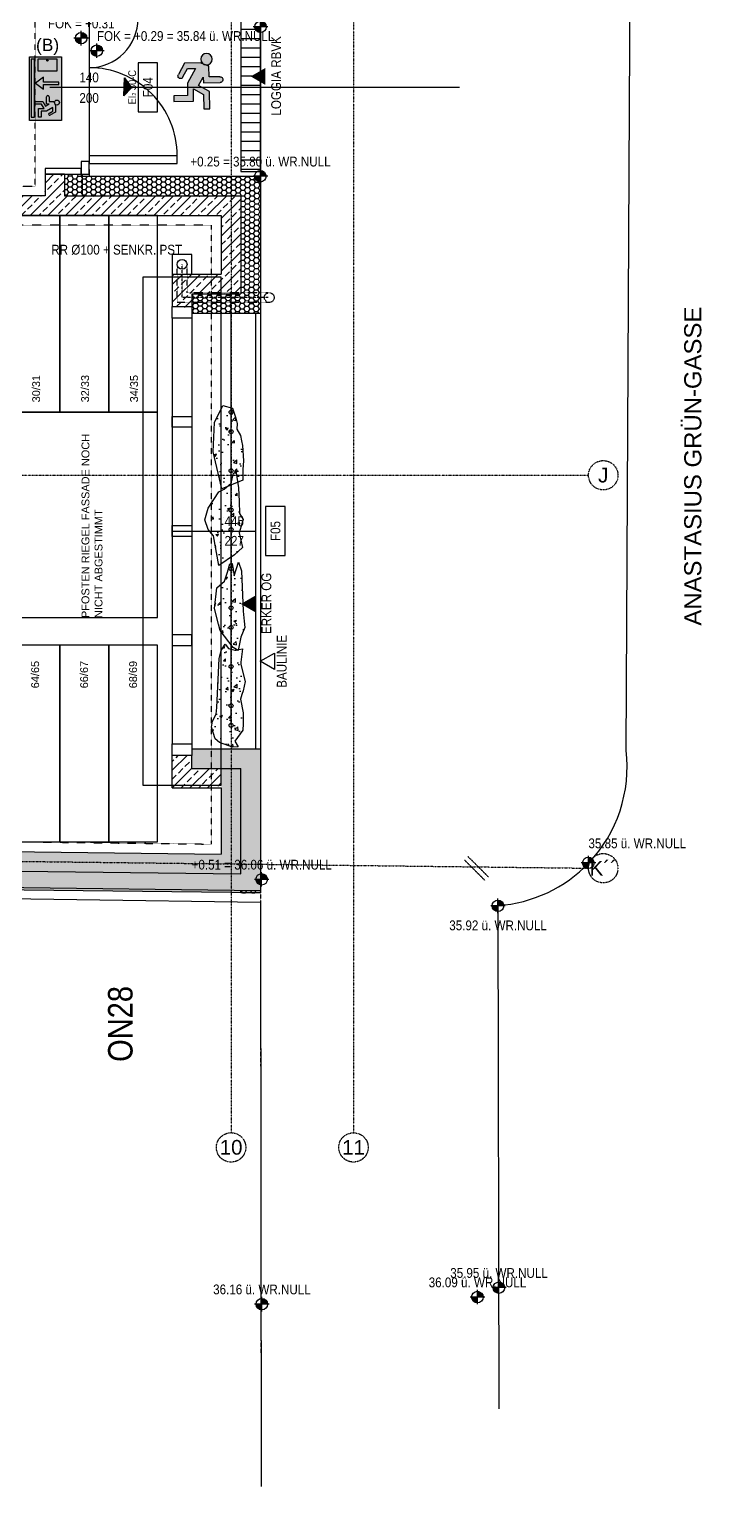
# Model space of a CAD drawing. Header units: millimetres. Extents: x -5498 to 144064, y 340 to 109563.
# Drawn here: x 59558 to 66421, y 20129 to 35161 of the extents above; entities that cross this region are included whole.
import ezdxf
from ezdxf.enums import TextEntityAlignment as Align

# ---------------------------------------------------------------- set-up
doc = ezdxf.new("R2010")
doc.units = ezdxf.units.MM
for name, pattern in [('HIDDEN', [0.375, 0.25, -0.125]), ('HIDDEN2', [0.1875, 0.125, -0.0625]), ('STRICHPUNKT', [1, 0.5, -0.25, 0, -0.25])]:
    doc.linetypes.add(name, pattern=pattern)
for name, color, linetype in [('00-TXT---------M0', 8, 'Continuous'), ('00-WOL-G00-LEG-M0', 22, 'Continuous'), ('00_HLP-G00-LEG-M0', 6, 'Continuous'), ('01-ANS-G00-LEG-M0', 251, 'Continuous'), ('01-BFL-G00-LEG-M0', 251, 'Continuous'), ('01-SYM-G00-Leg-M0', 251, 'Continuous'), ('01-TXT---------M0', 251, 'Continuous'), ('01-TXT-G00-LEG-M0', 1, 'Continuous'), ('02-ANS-G00-LEG-M0', 251, 'Continuous'), ('02-AXO-G00-LEG-M0', 251, 'STRICHPUNKT'), ('02-DIM-G00-LEG-BEHÖRDE', 251, 'Continuous'), ('02-FIL-G00-LEG-GRÜN', 251, 'Continuous'), ('02-FIL-G00-LEG-LILA', 251, 'Continuous'), ('02-FIL-G00-Leg-STB', 251, 'Continuous'), ('02-TWA-G00-LEG-M0', 251, 'Continuous'), ('02-TWB-G00-LEG-M0', 251, 'Continuous'), ('02-WDA-G00-LEG-M0', 251, 'Continuous'), ('02-ZWA-G00-LEG-M0', 251, 'Continuous'), ('03-ANS-G00-LEG-M0', 251, 'Continuous'), ('03-SYM-G00-LEG-M0', 251, 'Continuous'), ('04-STO-G00-LEG-M0', 251, 'Continuous'), ('04-SYM-G00-LEG-EP', 251, 'Continuous'), ('04-TXT---------EP', 251, 'Continuous'), ('04-TXT-G00-Leg-M0', 251, 'Continuous'), ('04-TXT-G00-LEG-POS', 8, 'Continuous'), ('05-STO-G00-LEG-M0', 251, 'Continuous'), ('05-SYM---------M0', 251, 'Continuous'), ('05-SYM-G00-LEG-M0', 251, 'Continuous'), ('05-TXT---------PP', 8, 'Continuous'), ('05-TXT--------M0', 251, 'Continuous'), ('05-TXT-G00-LEG-M0', 251, 'Continuous'), ('07-MOB-G00-LEG-FAHRRAD', 251, 'Continuous'), ('07-RWK-G00-LEG-M0', 150, 'HIDDEN'), ('09-SYM-G00-LEG-GEHSTEIG', 8, 'Continuous'), ('09-TXT-G00-LEG-M0', 251, 'Continuous'), ('09-VER-G00-LEG-GRUNDSTÜCKSGRENZE', 251, 'Continuous'), ('09-WEG_G00-LEG-M0', 251, 'Continuous')]:
    doc.layers.add(name, color=color, linetype=linetype)
doc.styles.add('ARIAL', font='arial.ttf', dxfattribs={"width": 0.85})
doc.styles.get("Standard").update_dxf_attribs({"font": 'arial.ttf'})
doc.linetypes.add('ZICKZACK', pattern='A,0.00254,-5.08,[131,ltypeshp.shx,S=5.08,R=0,X=-5.08,Y=0],-10.16,[131,ltypeshp.shx,S=5.08,R=180,X=5.08,Y=0],-5.08', length=20.32254)
pattern_1 = [(359.70755, (-20078.772, 18756.93), (47.764726, 27.252854), [31.75, -63.5]), (119.70755, (-20078.772, 18756.93), (-47.484027, 27.739039), [31.75, -63.5]), (59.70755, (-20078.772, 18756.93), (0.280699, 54.9918935), [-63.5, 31.75])]
pattern_2 = [(44.49827, (29237.95, -18152.33), (269.7258, -49.9991), [28.575, -314.325]), (349.49827, (29237.95, -18152.33), (-25.1442, 290.3332), [22.86, -251.46]), (94.94927, (29260.43, -18156.5), (244.5825, 240.3326), [24.285, -267.135]), (40.6825, (29245.26, -18076.5), (398.6991, -101.7579), [42.8625, -471.4875]), (91.1339, (29278.5, -18084.96), (390.049, 335.2866), [36.4275, -400.7025]), (345.6823, (29245.26, -18076.5), (390.0495, 335.286), [34.29, -377.19]), (15.49827, (29281.36, -18099.1), (211.6675, -174.4959), [28.575, -314.325]), (320.49827, (29281.36, -18099.1), (118.7647, 266.1212), [22.86, -251.46]), (65.94967, (29299, -18113.64), (330.4316, 91.626), [24.285, -267.135]), (31.99827, (29237.95, -18152.33), (16.77173, 125.8041), [0, -248.412, 0, -255.27, 0, -252.4125]), (1.99827, (29237.95, -18152.33), (114.1751, 139.96903), [0, -145.542, 0, -242.697, 0, -96.2025]), (321.99827, (29153.38, -18144.19), (201.62508, -28.05331), [0, -95.25, 0, -297.18, 0, -394.335]), (311.99827, (29115.46, -18140.53), (224.82687, 16.66104), [0, -123.825, 0, -197.358, 0, -280.035])]
pattern_3 = [(45, (-23245.73, -3508.6), (-89.80256, 89.80256), []), (45, (-23155.93, -3508.6), (-89.80256, 89.80256), [63.5, -31.75])]

# ---------------------------------------------------------------- blocks, each defined once
blk = doc.blocks.new('04-TXT')
blk.add_line((0, 0), (0.853, 0))
at = {"layer": '04-TXT---------EP', "color": 8, "style": 'ARIAL', "width": 0.85}
blk.add_attdef('WIDTH', text='', height=0.1, dxfattribs=at).set_placement((0.632, 0.05), align=Align.CENTER)
blk.add_attdef('HEIGHT', text='', height=0.1, dxfattribs=at).set_placement((0.632, -0.05), align=Align.TOP_CENTER)
blk = doc.blocks.new('01-HK1')
for p, q in [((-0.001, -0.074), (-0.001, 0.074)), ((0.074, 0), (-0.075, 0))]:
    blk.add_line(p, q)
blk.add_circle((-0.001, 0), 0.0586)
for points in [[(-0.001, 0.059), (0.041, 0.041), (-0.001, 0)], [(-0.001, 0), (0.058, 0), (0.041, 0.041)], [(-0.059, 0), (-0.042, -0.041), (-0.001, 0)], [(-0.042, -0.041), (-0.001, -0.059), (-0.001, 0)]]:
    blk.add_solid(points)
at = {"layer": '01-TXT---------M0', "color": 8, "style": 'ARIAL', "width": 0.85}
blk.add_attdef('HEIGHT', text='', height=0.1, dxfattribs=at).set_placement((0, 0.2), align=Align.TOP_CENTER)
blk = doc.blocks.new('01-HK3')
blk.add_lwpolyline([(0, 0), (0.0423, 0.0732), (-0.0423, 0.0732)], close=True)
at = {"color": 0, "style": 'ARIAL', "width": 0.85}
blk.add_attdef('HEIGHT', text='', height=0.05, dxfattribs=at).set_placement((0, 0.35), align=Align.TOP_CENTER)
blk = doc.blocks.new('türachse&qualität')
at = {"layer": '05-SYM---------M0'}
blk.add_line((-0.4, 0), (-0.4, 0), dxfattribs=at)
at = {"layer": '05-TXT---------PP'}
blk.add_lwpolyline([(-0.5, -0.25), (-0.5, 0.25), (-0.7, 0.25), (-0.7, -0.25)], close=True, dxfattribs=at)
at = {"layer": '05-TXT---------PP', "color": 8, "style": 'ARIAL', "text_generation_flag": 6, "width": 0.85}
blk.add_attdef('POS.NR.', text='', height=0.1, rotation=270, dxfattribs=at).set_placement((-0.653, -0.011), align=Align.TOP_CENTER)
blk = doc.blocks.new('05-TXT')
at = {"layer": '05-TXT--------M0'}
blk.add_line((-0.4, 0), (0.4, 0), dxfattribs=at)
at = {"layer": '05-TXT--------M0', "color": 8, "style": 'ARIAL', "width": 0.85}
blk.add_attdef('BREITE', text='', height=0.1, dxfattribs=at).set_placement((0, 0.05), align=Align.CENTER)
blk.add_attdef('HÖHE', text='', height=0.1, rotation=360, dxfattribs=at).set_placement((0, -0.06), align=Align.TOP_CENTER)
blk = doc.blocks.new('01-hk4')
blk.add_lwpolyline([(0, 0, 0, 0.270625, 0), (0, 0.234375, 0.270625, 0.270625, 0)], format="xyseb")
at = {"layer": '00-TXT---------M0', "color": 8, "style": 'ARIAL', "width": 0.85}
blk.add_attdef('HEIGHT', text='', height=0.1, dxfattribs=at).set_placement((0, 0.35), align=Align.CENTER)
blk = doc.blocks.new('03-rar')
blk.add_circle((0, 0), 0.05)
at = {"layer": '01-TXT---------M0', "color": 8, "style": 'ARIAL', "width": 0.85}
blk.add_attdef('RR', text='', height=0.1, dxfattribs=at).set_placement((0, 0.1), align=Align.CENTER)
blk = doc.blocks.new('9809550')
at = {"color": 18, "lineweight": 30, "true_color": 0x000000}
for points in [[(423921.7, 99168.8), (423956.8, 99168.8), (423956.8, 99202.9), (423984.5, 99214.5), (424033.7, 99214.5), (424053.8, 99178.3)], [(424040.2, 99170.9), (424025.2, 99196.7), (423999.7, 99196.8), (424026.2, 99150.3), (424026.2, 99110.9), (424070.2, 99110.9), (424070.2, 99092.3), (424007.5, 99092.3), (424007.5, 99131.7), (423975, 99113.1), (423975, 99067), (423956.5, 99067), (423956.5, 99122.4), (423990.5, 99141.9), (423975.1, 99168.8), (423975.1, 99150.2), (423921.7, 99150.3)]]:
    blk.add_lwpolyline(points, dxfattribs=at)
blk.add_circle((423963.6, 99225.9), 18.1, dxfattribs=at)
for centre, radius, start, end in [((423921.7, 99159.5), 9.27, 89.9849, 270.0151), ((424047.8, 99173.1), 7.96, 195.7299, 41.4005)]:
    blk.add_arc(centre, radius, start, end, dxfattribs=at)
blk = doc.blocks.new('RIVO-SIBEL-ARR-down')
h = blk.add_hatch(color=100)
h.paths.add_polyline_path([(3686.69, 1956.46), (3686.69, 1947.63), (3704.36, 1947.63), (3704.36, 1956.46)])
h.paths.add_polyline_path([(3693.72, 1955.75), (3694.43, 1955.76), (3694.43, 1951.52), (3695.72, 1951.52), (3694.04, 1949.27), (3692.34, 1951.53), (3693.72, 1951.53)], flags=16)
h.paths.add_polyline_path([(3690.59, 1955.25), (3690.59, 1949.9), (3687.35, 1949.9), (3687.35, 1955.25)], flags=16)
h.paths.add_polyline_path([(3687.91, 1952.58, -1), (3687.53, 1952.58, -1)], flags=0)
h.paths.add_polyline_path([(3697.79, 1953.06), (3699.13, 1953.06), (3699.13, 1954.36), (3699.65, 1954.59, -0.535619), (3698.7, 1955.23, -1), (3700.07, 1955.23, -0.302406), (3699.65, 1954.59), (3700.18, 1954.8), (3702.06, 1954.8), (3702.82, 1953.42, -1.25347), (3702.3, 1953.14), (3701.73, 1954.12), (3700.76, 1954.12), (3701.77, 1952.35), (3701.77, 1950.85), (3703.45, 1950.85), (3703.45, 1950.14), (3701.06, 1950.14), (3701.06, 1951.64), (3699.82, 1950.93), (3699.82, 1949.18), (3699.12, 1949.18), (3699.12, 1951.29), (3700.41, 1952.03), (3699.82, 1953.05), (3699.82, 1952.35), (3697.79, 1952.35, -1)], flags=16)
h.paths.add_polyline_path([(3703.45, 1948.98), (3703.45, 1948.07), (3687.35, 1948.07), (3687.35, 1948.98)], flags=16)
h = blk.add_hatch(color=7)
h.paths.add_polyline_path([(3690.59, 1955.25), (3687.35, 1955.25), (3687.35, 1949.9), (3690.59, 1949.9)])
h.paths.add_polyline_path([(3687.91, 1952.58, -1), (3687.53, 1952.58, -1)], flags=16)
h.paths.add_polyline_path([(3703.45, 1948.07), (3703.45, 1948.98), (3687.35, 1948.98), (3687.35, 1948.07)])
blk.add_hatch(color=256).paths.add_polyline_path([(3693.72, 1951.53), (3692.34, 1951.53), (3694.04, 1949.27), (3695.72, 1951.52), (3694.43, 1951.52), (3694.43, 1955.76), (3693.72, 1955.75)])
h = blk.add_hatch(color=256)
h.paths.add_polyline_path([(3700.76, 1954.12), (3701.73, 1954.12), (3702.3, 1953.14, 1.25347), (3702.82, 1953.42), (3702.06, 1954.8), (3700.18, 1954.8), (3699.13, 1954.36), (3699.13, 1953.06), (3697.79, 1953.06, 1), (3697.79, 1952.35), (3699.82, 1952.35), (3699.82, 1953.05), (3700.41, 1952.03), (3699.12, 1951.29), (3699.12, 1949.18), (3699.82, 1949.18), (3699.82, 1950.93), (3701.06, 1951.64), (3701.06, 1950.14), (3703.45, 1950.14), (3703.45, 1950.85), (3701.77, 1950.85), (3701.77, 1952.35)])
h.paths.add_polyline_path([(3698.7, 1955.23, 1), (3700.07, 1955.23, 1)])
blk.add_lwpolyline([(3686.69, 1956.46), (3704.36, 1956.46), (3704.36, 1947.63), (3686.69, 1947.63)], close=True)
at = {"color": 18, "lineweight": 30, "true_color": 0x000000}
for points in [[(3690.59, 1955.25), (3687.35, 1955.25), (3687.35, 1949.9), (3690.59, 1949.9)], [(3703.45, 1948.98), (3687.35, 1948.98), (3687.35, 1948.07), (3703.45, 1948.07)]]:
    blk.add_lwpolyline(points, close=True, dxfattribs=at)
blk.add_lwpolyline([(3693.72, 1955.75), (3693.72, 1951.53), (3692.34, 1951.53), (3694.04, 1949.27), (3695.72, 1951.52), (3694.43, 1951.52), (3694.43, 1955.76), (3693.72, 1955.75)], dxfattribs=at)
blk.add_circle((3687.72, 1952.58), 0.19, dxfattribs=at)
at = {"xscale": 0.0381026673526157, "yscale": 0.0381026673526157, "zscale": 0.0381026673526157}
blk.add_blockref('9809550', (-12454.76, -1825.54), dxfattribs=at)
blk = doc.blocks.new('750298750')
h = blk.add_hatch(color=3)
h.paths.add_polyline_path([(426943.6, 99576.9), (426968.1, 99576.8), (426982.5, 99552, 1.25347), (426995.6, 99559.2), (426976.3, 99594), (426929, 99594), (426902.3, 99582.8), (426902.3, 99550), (426868.6, 99550, 1), (426868.6, 99532.2), (426919.9, 99532.1), (426919.9, 99550), (426934.8, 99524.1), (426902.1, 99505.4), (426902.1, 99452.1), (426919.8, 99452.1), (426919.8, 99496.4), (426951.1, 99514.3), (426951.1, 99476.4), (427011.4, 99476.4), (427011.4, 99494.3), (426969.1, 99494.3), (426969.1, 99532.2)])
h.paths.add_polyline_path([(426891.5, 99604.9, 1), (426926.3, 99604.9, 1)])
at = {"xscale": 0.9619413167778113, "yscale": 0.9619413167778113, "zscale": 0.9619413167778113}
blk.add_blockref('9809550', (19080.8, 4155.4), dxfattribs=at)
blk = doc.blocks.new('4444444')
at = {"lineweight": 30}
h = blk.add_hatch(color=100, dxfattribs=at)
h.dxf.hatch_style = 1
h.paths.add_polyline_path([(431811, 98429), (431736, 98430), (431807, 98326)])
h.paths.add_polyline_path([(431814, 98512), (431736, 98430), (431811, 98429)])
at = {"color": 102, "lineweight": 30, "true_color": 0x21de37}
blk.add_lwpolyline([(431736, 98430), (431807, 98326), (431736, 98430), (431814, 98512), (431807, 98326)], dxfattribs=at)

msp = doc.modelspace()

# ---------------------------------------------------------------- hatches: boundary and pattern name
at = {"layer": '01-ANS-G00-LEG-M0'}
h = msp.add_hatch(dxfattribs=at)
h.set_pattern_fill('ANSI31', color=256, scale=30, angle=422.0465, style=0)
h.set_pattern_definition([(360, (91754.27, -3508.61), (6e-09, 95.25), [])])
h.paths.add_polyline_path([(61917, 49471), (61717, 49471), (61717, 33711), (61917, 33711)])
at = {"layer": '02-FIL-G00-LEG-GRÜN'}
h = msp.add_hatch(dxfattribs=at)
h.set_pattern_fill('AR-CONC', color=256, scale=1.5, angle=101.8373, style=0)
h.set_pattern_definition([(44.49827, (29285.42, -18482.64), (269.7258, -49.9991), [28.575, -314.325]), (349.49827, (29285.42, -18482.64), (-25.1442, 290.3332), [22.86, -251.46]), (94.94927, (29307.9, -18486.8), (244.5825, 240.3326), [24.285, -267.135]), (40.6825, (29292.73, -18406.8), (398.6991, -101.7579), [42.8625, -471.4875]), (91.1339, (29325.95, -18415.27), (390.049, 335.2866), [36.4275, -400.7025]), (345.6823, (29292.73, -18406.8), (390.0495, 335.286), [34.29, -377.19]), (15.49827, (29328.83, -18429.4), (211.6675, -174.4959), [28.575, -314.325]), (320.49827, (29328.83, -18429.4), (118.7647, 266.1212), [22.86, -251.46]), (65.94967, (29346.47, -18443.94), (330.4316, 91.626), [24.285, -267.135]), (31.99827, (29285.42, -18482.64), (16.77173, 125.8041), [0, -248.412, 0, -255.27, 0, -252.4125]), (1.99827, (29285.42, -18482.64), (114.1751, 139.96903), [0, -145.542, 0, -242.697, 0, -96.2025]), (321.99827, (29200.85, -18474.49), (201.62508, -28.05331), [0, -95.25, 0, -297.18, 0, -394.335]), (311.99827, (29162.93, -18470.84), (224.82687, 16.66104), [0, -123.825, 0, -197.358, 0, -280.035])])
h.paths.add_polyline_path([(61736, 30557), (61522, 30467), (61435, 30845), (61447, 31144), (61534, 31320), (61630, 31293), (61666, 31190), (61679, 31136), (61677, 31076), (61713, 31012), (61725, 30958), (61735, 30911), (61745, 30755), (61736, 30664)])
h = msp.add_hatch(dxfattribs=at)
h.set_pattern_fill('AR-CONC', color=256, scale=1.5, angle=101.8373, style=0)
h.set_pattern_definition(pattern_2)
h.paths.add_polyline_path([(61733, 29867), (61652, 29793), (61492, 29683), (61436, 29987), (61382, 30053), (61349, 30151), (61382, 30269), (61493, 30435), (61546, 30465), (61619, 30526), (61643, 30626), (61668, 30630), (61692, 30479), (61700, 30337), (61702, 30216), (61739, 30153), (61701, 30018)])
h = msp.add_hatch(dxfattribs=at)
h.set_pattern_fill('AR-CONC', color=256, scale=1.5, angle=101.8373, style=0)
h.set_pattern_definition(pattern_2)
h.paths.add_polyline_path([(61637, 28846), (61506, 29021), (61487, 29086), (61446, 29246), (61473, 29456), (61550, 29523), (61581, 29615), (61603, 29701), (61628, 29706), (61648, 29577), (61693, 29718), (61724, 29630), (61740, 29218), (61752, 29114), (61756, 29050), (61718, 28951), (61688, 28817)])
h = msp.add_hatch(dxfattribs=at)
h.set_pattern_fill('AR-CONC', color=256, scale=1.5, angle=101.8373, style=0)
h.set_pattern_definition(pattern_2)
h.paths.add_polyline_path([(61632, 27826), (61497, 27875), (61455, 27912), (61416, 28032), (61426, 28095), (61464, 28164), (61470, 28232), (61494, 28735), (61516, 28814), (61558, 28879), (61590, 28836), (61658, 28819), (61735, 28833), (61716, 28696), (61716, 28673), (61762, 28497), (61740, 28402), (61728, 28365), (61714, 28319), (61740, 28180), (61742, 28066), (61736, 28003), (61654, 27888), (61690, 27830)])
at = {"layer": '02-FIL-G00-LEG-LILA'}
h = msp.add_hatch(dxfattribs=at)
h.set_pattern_fill('HONEY', color=256, scale=10, angle=107.0465, style=0)
h.set_pattern_definition(pattern_1)
h.paths.add_polyline_path([(59917, 33681), (59917, 33461), (60097, 33461), (60097, 33681), (60087, 33681)])
h = msp.add_hatch(dxfattribs=at)
h.set_pattern_fill('HONEY', color=256, scale=10, angle=107.0465, style=0)
h.set_pattern_definition(pattern_1)
h.paths.add_polyline_path([(60097, 33661), (60097, 33461), (61717, 33461), (61717, 32461), (61217, 32461), (61217, 32321), (61217, 32321), (61217, 32261), (61917, 32261), (61917, 33661)])
h = msp.add_hatch(dxfattribs=at)
h.set_pattern_fill('HONEY', color=256, scale=10, angle=107.0465, style=0)
h.set_pattern_definition([(360, (-23245.73, -3508.606), (47.625, 27.4963), [31.75, -63.5]), (120, (-23245.73, -3508.606), (-47.624994, 27.49631), [31.75, -63.5]), (60, (-23245.73, -3508.606), (6e-06, 54.99261), [-63.5, 31.75])])
h.paths.add_polyline_path([(61917, 27811), (61217, 27811), (61217, 27751), (61217, 27751), (61217, 27611), (61717, 27611), (61717, 26534), (56978, 26591), (56978, 26421), (61917, 26361)])
h = msp.add_hatch(dxfattribs=at)
h.set_pattern_fill('HONEY', color=256, scale=10, angle=107.0465, style=0)
h.set_pattern_definition(pattern_1)
h.paths.add_polyline_path([(61717, 26340), (61717, 26364), (50861, 26494), (50861, 26464)])
h = msp.add_hatch(dxfattribs=at)
h.set_pattern_fill('HONEY', color=256, scale=10, angle=107.0465, style=0)
h.set_pattern_definition(pattern_1)
h.paths.add_polyline_path([(61917, 26361), (61917, 26338), (61717, 26340), (61717, 26364)])
at = {"layer": '02-FIL-G00-Leg-STB'}
h = msp.add_hatch(dxfattribs=at)
h.set_pattern_fill('ANSI33', color=256, scale=20, angle=107.0465, style=0)
h.set_pattern_definition(pattern_3)
h.paths.add_polyline_path([(51537, 30701), (49817, 30701), (49817, 33751), (49617, 33751), (49617, 30501), (51337, 30501), (51337, 26858), (49817, 26877), (49817, 27401), (49617, 27401), (49617, 26679), (61717, 26534), (61717, 27611), (61517, 27611), (61517, 27411), (61517, 26736), (57157, 26789), (57157, 28871), (56957, 28871), (56957, 26791), (51537, 26856)])
h.paths.add_polyline_path([(48853, 26880), (49650, 26880), (49650, 27042), (48853, 27042)], flags=9)
h = msp.add_hatch(dxfattribs=at)
h.set_pattern_fill('ANSI33', color=256, scale=20, angle=107.0465, style=0)
h.set_pattern_definition([(44.70755, (-20078.77, 18756.93), (-89.34302, 90.25976), []), (44.70755, (-19988.97, 18756.47), (-89.34302, 90.25976), [63.5, -31.75])])
h.paths.add_polyline_path([(61717, 33461), (59917, 33461), (59917, 33681), (59717, 33681), (59717, 33461), (52917, 33461), (52917, 33261), (53367, 33261), (53867, 33261), (54367, 33261), (54867, 33261), (55367, 33261), (55517, 33261), (55517, 31251), (55717, 31251), (55717, 33261), (61517, 33261), (61517, 32661), (61017, 32661), (61017, 32321), (61217, 32321), (61217, 32461), (61717, 32461)])
h = msp.add_hatch(dxfattribs=at)
h.set_pattern_fill('ANSI33', color=256, scale=20, angle=107.0465, style=0)
h.set_pattern_definition(pattern_3)
h.paths.add_polyline_path([(61517, 27611), (61217, 27611), (61217, 27741), (61017, 27741), (61017, 27411), (61517, 27411)])

# ---------------------------------------------------------------- linework, layer by layer
at = {"color": 102, "lineweight": 30, "true_color": 0x21de37}
msp.add_lwpolyline([(59767, 34571), (63950, 34571)], dxfattribs=at)
at = {"layer": '00-WOL-G00-LEG-M0', "linetype": 'ZICKZACK', "ltscale": 0.005}
msp.add_lwpolyline([(61517, 32631), (60717, 32631), (60717, 27441), (61517, 27441)], close=True, dxfattribs=at)
at = {"layer": '00_HLP-G00-LEG-M0'}
msp.add_lwpolyline([(61617, 28051), (61617, 32343)], dxfattribs=at)
for points in [[(61736, 30557), (61522, 30467), (61435, 30845), (61447, 31144), (61534, 31320), (61630, 31293), (61666, 31190), (61679, 31136), (61677, 31076), (61713, 31012), (61725, 30958), (61735, 30911), (61745, 30755), (61736, 30664)], [(53367, 31251), (53367, 29151), (60867, 29151), (60867, 31251)], [(61733, 29867), (61652, 29793), (61492, 29683), (61436, 29987), (61382, 30053), (61349, 30151), (61382, 30269), (61493, 30435), (61546, 30465), (61619, 30526), (61643, 30626), (61668, 30630), (61692, 30479), (61700, 30337), (61702, 30216), (61739, 30153), (61701, 30018)], [(61637, 28846), (61506, 29021), (61487, 29086), (61446, 29246), (61473, 29456), (61550, 29523), (61581, 29615), (61603, 29701), (61628, 29706), (61648, 29577), (61693, 29718), (61724, 29630), (61740, 29218), (61752, 29114), (61756, 29050), (61718, 28951), (61688, 28817)], [(61632, 27826), (61497, 27875), (61455, 27912), (61416, 28032), (61426, 28095), (61464, 28164), (61470, 28232), (61494, 28735), (61516, 28814), (61558, 28879), (61590, 28836), (61658, 28819), (61735, 28833), (61716, 28696), (61716, 28673), (61762, 28497), (61740, 28402), (61728, 28365), (61714, 28319), (61740, 28180), (61742, 28066), (61736, 28003), (61654, 27888), (61690, 27830)]]:
    msp.add_lwpolyline(points, close=True, dxfattribs=at)
at = {"layer": '01-ANS-G00-LEG-M0'}
msp.add_lwpolyline([(61917, 49471), (61717, 49471), (61717, 33711), (61917, 33711)], close=True, dxfattribs=at)
msp.add_lwpolyline([(60167, 35331), (60167, 33811)], dxfattribs=at)
at = {"layer": '01-BFL-G00-LEG-M0', "linetype": 'HIDDEN2', "ltscale": 3}
msp.add_lwpolyline([(61917, 26338), (61917, 26338), (61924, 20273)], dxfattribs=at)
at = {"layer": '02-ANS-G00-LEG-M0'}
for points in [[(61867, 32261), (61867, 27811)], [(61917, 32261), (61917, 27811)]]:
    msp.add_lwpolyline(points, dxfattribs=at)
at = {"layer": '02-AXO-G00-LEG-M0'}
for points in [[(61617, 58815), (61617, 23888)], [(62867, 58815), (62867, 23888)], [(31654, 30606), (65267, 30606)], [(31654, 26995), (65267, 26591)], [(64211, 26464), (63999, 26676)], [(64247, 26499), (64034, 26711)]]:
    msp.add_lwpolyline(points, dxfattribs=at)
for centre in [(65417, 30606), (65417, 26591), (61617, 23738), (62867, 23738)]:
    msp.add_circle(centre, 150, dxfattribs=at)
at = {"layer": '02-TWA-G00-LEG-M0'}
for p, q in [((61517, 33261), (61517, 32661)), ((61017, 32661), (61017, 32331)), ((61017, 32661), (61517, 32661)), ((61217, 32461), (61717, 32461)), ((61217, 32461), (61217, 32331)), ((61017, 27411), (61017, 27741)), ((61217, 27741), (61017, 27741)), ((61217, 27611), (61217, 27741)), ((61217, 27611), (61717, 27611)), ((61017, 27411), (61517, 27411)), ((61517, 27411), (61517, 26736))]:
    msp.add_line(p, q, dxfattribs=at)
for points in [[(59717, 33681), (59717, 33461)], [(59917, 33681), (59717, 33681)], [(59917, 33681), (59917, 33461)], [(59717, 33461), (52917, 33461)], [(59917, 33461), (61717, 33461)], [(61717, 33461), (61717, 32461)], [(55717, 33261), (61517, 33261)], [(51537, 30701), (51537, 26856), (56957, 26791), (56957, 28871), (57157, 28871), (57157, 26789), (61517, 26736)], [(49617, 27401), (49617, 26679), (61717, 26534), (61717, 27611)]]:
    msp.add_lwpolyline(points, dxfattribs=at)
at = {"layer": '02-TWB-G00-LEG-M0'}
msp.add_lwpolyline([(50637, 20129), (50661, 26407), (61916, 26245), (61924, 20273)], dxfattribs=at)
at = {"layer": '02-WDA-G00-LEG-M0'}
for p, q in [((60097, 33681), (60097, 33461)), ((61917, 26361), (49417, 26511))]:
    msp.add_line(p, q, dxfattribs=at)
for points in [[(60097, 33661), (61917, 33661)], [(61917, 33661), (61917, 32261)], [(61217, 32261), (61917, 32261)], [(61217, 27811), (61917, 27811)], [(61917, 27811), (61917, 26365)]]:
    msp.add_lwpolyline(points, dxfattribs=at)
msp.add_lwpolyline([(61917, 26361), (61917, 26338), (61717, 26340), (61717, 26364)], close=True, dxfattribs=at)
at = {"layer": '02-ZWA-G00-LEG-M0'}
msp.add_lwpolyline([(60167, 33731), (60167, 33661)], dxfattribs=at)
at = {"layer": '03-ANS-G00-LEG-M0'}
msp.add_lwpolyline([(61217, 32861), (61017, 32861), (61017, 32661), (61217, 32661), (61217, 32861)], dxfattribs=at)
at = {"layer": '03-SYM-G00-LEG-M0', "linetype": 'HIDDEN2', "ltscale": 0.5}
for points in [[(61417, 26837), (61417, 26837), (61417, 32761), (61417, 32761), (61417, 33161), (56242, 33161), (56242, 31151), (55417, 31151), (55417, 33161), (52817, 33161), (52817, 33561), (59617, 33561), (59617, 35801), (50992, 35801)], [(49917, 35386), (49917, 30801), (51637, 30801), (51637, 26955), (55887, 26904), (56857, 26892), (56857, 27471), (56857, 28971), (57257, 28971), (57257, 26887), (61417, 26837), (61417, 26837)], [(61997, 32371), (61067, 32371), (61067, 32761)], [(61997, 32471), (61167, 32471), (61167, 32761)]]:
    msp.add_lwpolyline(points, dxfattribs=at)
msp.add_circle((62007, 32421), 50, dxfattribs=at)
at = {"layer": '04-STO-G00-LEG-M0'}
for points in [[(61217, 32211), (61017, 32211), (61017, 32331), (61217, 32331), (61217, 32211)], [(61217, 31096), (61017, 31096), (61017, 31206), (61217, 31206), (61217, 31096)], [(61217, 29981), (61017, 29981), (61017, 30091), (61217, 30091), (61217, 29981)], [(61217, 28976), (61017, 28976), (61017, 28866), (61217, 28866), (61217, 28976)], [(61217, 27741), (61017, 27741), (61017, 27861), (61217, 27861), (61217, 27741)]]:
    msp.add_lwpolyline(points, dxfattribs=at)
at = {"layer": '04-SYM-G00-LEG-EP'}
for points in [[(61017, 32211), (61017, 27861)], [(61217, 32211), (61217, 27861)]]:
    msp.add_lwpolyline(points, dxfattribs=at)
at = {"layer": '05-STO-G00-LEG-M0'}
for points in [[(60167, 33791), (61067, 33791), (61067, 33871), (60167, 33871)], [(60087, 33681), (60087, 33741), (59717, 33741), (59717, 33681), (60087, 33681)], [(60167, 33681), (60167, 33811), (60087, 33811), (60087, 33681)]]:
    msp.add_lwpolyline(points, close=True, dxfattribs=at)
at = {"layer": '05-SYM-G00-LEG-M0'}
for centre, radius, start, end in [((60167, 35271), 500, 269.9971, 0), ((60167, 33871), 900, 360, 90.0029)]:
    msp.add_arc(centre, radius, start, end, dxfattribs=at)
at = {"layer": '07-MOB-G00-LEG-FAHRRAD'}
for points in [[(59867, 33261), (59367, 33261), (59367, 31251), (59867, 31251), (59867, 33261)], [(60367, 33261), (59867, 33261), (59867, 31251), (60367, 31251), (60367, 33261)], [(60867, 33261), (60367, 33261), (60367, 31251), (60867, 31251), (60867, 33261)], [(60867, 33261), (60367, 33261), (60367, 31251), (60867, 31251), (60867, 33261)], [(59867, 28871), (59367, 28871), (59367, 26861), (59867, 26861), (59867, 28871)], [(60367, 28871), (59867, 28871), (59867, 26861), (60367, 26861), (60367, 28871)], [(60867, 28871), (60367, 28871), (60367, 26861), (60867, 26861), (60867, 28871)]]:
    msp.add_lwpolyline(points, close=True, dxfattribs=at)
at = {"layer": '07-RWK-G00-LEG-M0'}
msp.add_lwpolyline([(61997, 32421), (61117, 32421), (61117, 32761)], dxfattribs=at)
at = {"layer": '09-SYM-G00-LEG-GEHSTEIG'}
msp.add_lwpolyline([(64354, 21068), (64343, 26209, 0.186744), (65269, 26645, 0.224279), (65650, 27794), (65698, 36987), (65737, 42228), (65737, 42228), (65737, 42228), (65795, 49122), (65852, 57971), (65852, 57971), (65852, 57971), (65926, 71593), (65966, 77708)], format="xyb", dxfattribs=at)
at = {"layer": '09-VER-G00-LEG-GRUNDSTÜCKSGRENZE'}
msp.add_lwpolyline([(61917, 26338), (50754, 26465), (34259, 26669), (34351, 56613), (7433, 56562), (7303, 56562), (7386, 72730), (7395, 74642), (22389, 74759), (44752, 74814), (44634, 56632), (44768, 56633), (61917, 56665)], close=True, dxfattribs=at)
at = {"layer": '09-WEG_G00-LEG-M0'}
for centre in [(61617, 31251), (61617, 31051), (61617, 30652), (61617, 30251), (61617, 30051), (61617, 29651), (61617, 29251), (61617, 29051), (61617, 28651), (61617, 28251), (61617, 28051)]:
    msp.add_circle(centre, 20, dxfattribs=at)

# ---------------------------------------------------------------- block references
at = {"xscale": 36.88787667563146, "yscale": 36.88787667563146, "zscale": 36.88787667563146, "rotation": 269.9910616339647}
msp.add_blockref('RIVO-SIBEL-ARR-down', (-12264, 170888), dxfattribs=at)
at = {"color": 102, "lineweight": 30, "true_color": 0x21de37, "xscale": -3.32448401177543, "yscale": 3.32448401177543, "zscale": 3.32448401177543, "rotation": 1.16993279672824}
msp.add_blockref('750298750', (1487083, -267230), dxfattribs=at)
at = {"color": 102, "lineweight": 30, "true_color": 0x21de37, "rotation": 179.9910616337981}
msp.add_blockref('4444444', (492350, 132927), dxfattribs=at)
at = {"layer": '00_HLP-G00-LEG-M0', "xscale": 999.9999999999995, "yscale": 999.9999999999995, "zscale": 999.9999999999995, "rotation": 4.12714685051e-05}
msp.add_blockref('01-HK1', (61918, 35188), dxfattribs=at).add_auto_attribs({'HEIGHT': 'INTERPOLIERT +0.20'})
at = {"layer": '01-SYM-G00-Leg-M0', "xscale": 999.9999999999995, "yscale": 999.9999999999995, "zscale": 999.9999999999995}
for p, rotation, values in [((60087, 35072), 4.12812051754e-05, {'HEIGHT': 'FOK = +0.31'}), ((61917, 33661), 4.12812051754e-05, {'HEIGHT': '+0.25 = 35.80 ü. WR.NULL'}), ((61930, 26477), 4.12714685051e-05, {'HEIGHT': '+0.51 = 36.06 ü. WR.NULL'}), ((64133, 22209), 4.12714685051e-05, {'HEIGHT': '36.09 ü. WR.NULL'}), ((64353, 22305), 4.12714685051e-05, {'HEIGHT': '35.95 ü. WR.NULL'}), ((61932, 22137), 4.12714685051e-05, {'HEIGHT': '36.16 ü. WR.NULL'})]:
    msp.add_blockref('01-HK1', p, dxfattribs=dict(at, rotation=rotation)).add_auto_attribs(values)
at = {"layer": '01-SYM-G00-Leg-M0'}
ref = msp.add_blockref('01-HK1', (60247, 34944), dxfattribs=dict(at, xscale=999.9999999999995, yscale=999.9999999999995, zscale=999.9999999999995, rotation=4.12812051754e-05))
ref.add_attrib('HEIGHT', 'FOK = +0.29 = 35.84 ü. WR.NULL', dxfattribs={"layer": '01-TXT---------M0', "color": 8, "height": 100, "rotation": 0, "style": 'ARIAL', "width": 0.85}).set_placement((60247, 35144), align=Align.TOP_LEFT)
ref = msp.add_blockref('01-hk4', (61817, 34681), dxfattribs=dict(at, xscale=-640.0000004352165, yscale=640.0000004059355, zscale=640.0000004327273, rotation=269.9999921163156))
ref.add_attrib('HEIGHT', 'LOGGIA RBVK', dxfattribs={"layer": '00-TXT---------M0', "color": 8, "extrusion": (0, 0, -1), "height": 100, "rotation": 90, "style": 'ARIAL', "text_generation_flag": 4, "width": 0.85}).set_placement((-62027, 34687), align=Align.TOP_CENTER)
ref = msp.add_blockref('01-hk4', (61717, 29291), dxfattribs=dict(at, xscale=-640.0000004352165, yscale=640.0000004059355, zscale=640.0000004327273, rotation=269.9999921163156))
ref.add_attrib('HEIGHT', 'ERKER OG', dxfattribs={"layer": '00-TXT---------M0', "color": 8, "extrusion": (0, 0, -1), "height": 100, "rotation": 90, "style": 'ARIAL', "text_generation_flag": 4, "width": 0.85}).set_placement((-61927, 29297), align=Align.TOP_CENTER)
ref = msp.add_blockref('01-HK1', (65266, 26645), dxfattribs=dict(at, xscale=999.9999999999995, yscale=999.9999999999995, zscale=999.9999999999995, rotation=4.12714685051e-05))
ref.add_attrib('HEIGHT', '35.85 ü. WR.NULL', dxfattribs={"layer": '01-TXT---------M0', "color": 8, "height": 100, "rotation": 0, "style": 'ARIAL', "width": 0.85}).set_placement((65266, 26845), align=Align.MIDDLE_LEFT)
ref = msp.add_blockref('01-HK1', (64343, 26206), dxfattribs=dict(at, xscale=999.9999999999995, yscale=999.9999999999995, zscale=999.9999999999995, rotation=4.12714685051e-05))
ref.add_attrib('HEIGHT', '35.92 ü. WR.NULL', dxfattribs={"layer": '01-TXT---------M0', "color": 8, "height": 100, "rotation": 0, "style": 'ARIAL', "width": 0.85}).set_placement((64343, 26057), align=Align.TOP_CENTER)
at = {"layer": '02-DIM-G00-LEG-BEHÖRDE'}
ref = msp.add_blockref('01-HK3', (61914, 28705), dxfattribs=dict(at, xscale=-2000.000000016161, yscale=2000.000000025193, zscale=1999.999999999999, rotation=269.9999999826975))
ref.add_attrib('HEIGHT', 'BAULINIE', dxfattribs={"layer": '0', "color": 0, "extrusion": (0, 0, -1), "height": 100, "rotation": 90, "style": 'ARIAL', "text_generation_flag": 4, "width": 0.85}).set_placement((-62214, 28705), align=Align.BOTTOM_CENTER)
at = {"layer": '03-SYM-G00-LEG-M0'}
ref = msp.add_blockref('03-rar', (61117, 32761), dxfattribs=dict(at, xscale=999.9999999999995, yscale=999.9999999999995, zscale=999.9999999999995, rotation=359.9999999966134))
ref.add_attrib('RR', 'RR %%c100 + SENKR. PST', dxfattribs={"layer": '01-TXT---------M0', "color": 8, "height": 100, "rotation": 360, "style": 'ARIAL', "width": 0.85}).set_placement((61117, 32861), align=Align.RIGHT)
at = {"layer": '04-TXT-G00-Leg-M0', "xscale": 999.9999999999995, "yscale": 999.9999999999995, "zscale": 999.9999999999995, "rotation": 359.9999999610475}
msp.add_blockref('04-TXT', (61017, 30036), dxfattribs=at).add_auto_attribs({'WIDTH': '445', 'HEIGHT': '227'})
at = {"layer": '04-TXT-G00-LEG-POS'}
ref = msp.add_blockref('türachse&qualität', (60167, 34571), dxfattribs=dict(at, xscale=999.9999999999995, yscale=999.9999999999995, zscale=999.9999999999995, rotation=179.9999963448066))
ref.add_attrib('POS.NR.', 'F04', dxfattribs={"layer": '05-TXT---------PP', "color": 8, "height": 100, "rotation": 90, "style": 'ARIAL', "width": 0.85}).set_placement((60767, 34571), align=Align.MIDDLE_CENTER)
ref = msp.add_blockref('türachse&qualität', (61470, 30036), dxfattribs=dict(at, xscale=999.9999999999995, yscale=999.9999999999995, zscale=999.9999999999995, rotation=179.9999963448066))
ref.add_attrib('POS.NR.', 'F05', dxfattribs={"layer": '05-TXT---------PP', "color": 8, "height": 100, "rotation": 90, "style": 'ARIAL', "width": 0.85}).set_placement((62070, 30036), align=Align.MIDDLE_CENTER)
at = {"layer": '05-TXT-G00-LEG-M0', "xscale": 999.9999999999995, "yscale": 999.9999999999995, "zscale": 999.9999999999995, "rotation": 359.9999999813336}
msp.add_blockref('05-TXT', (60167, 34571), dxfattribs=at).add_auto_attribs({'BREITE': '140', 'HÖHE': '200'})

# ---------------------------------------------------------------- texts
at = {"color": 3, "lineweight": 30, "insert": (59625, 35067), "char_height": 127, "attachment_point": 1, "rotation": 359.9911}
msp.add_mtext_dynamic_manual_height_columns('\\pxt6;(B)', width=26879.97, gutter_width=635, heights=[0], dxfattribs=at)
at = {"layer": '00-WOL-G00-LEG-M0', "linetype": 'ZICKZACK', "ltscale": 0.005, "insert": (60090, 29147), "char_height": 80, "width": 2180.5, "attachment_point": 1, "rotation": 90}
msp.add_mtext('{\\fArial|b0|i0|c0|p34;PFOSTEN RIEGEL FASSADE NOCH NICHT ABGESTIMMT}', dxfattribs=at)
at = {"layer": '01-TXT-G00-LEG-M0', "char_height": 80, "width": 750, "rotation": 90}
for s, insert, attachment_point in [('{\\fArial|b0|i0|c0|p34;30/31}', (59627, 31351), 4), ('{\\fArial|b0|i0|c0|p34;32/33}', (60127, 31351), 4), ('{\\fArial|b0|i0|c0|p34;34/35}', (60627, 31351), 4), ('{\\fArial|b0|i0|c0|p34;64/65}', (59617, 28709), 6), ('{\\fArial|b0|i0|c0|p34;66/67}', (60117, 28709), 6), ('{\\fArial|b0|i0|c0|p34;68/69}', (60617, 28709), 6)]:
    msp.add_mtext(s, dxfattribs=dict(at, insert=insert, attachment_point=attachment_point))
at = {"layer": '02-AXO-G00-LEG-M0', "char_height": 150, "width": 303.3, "attachment_point": 5}
for s, insert, rotation in [('{\\fArial|b0|i0|c0|p34;J}', (65417, 30606), 360), ('{\\fArial|b0|i0|c0|p34;K´´}', (65417, 26591), 0), ('{\\fArial|b0|i0|c0|p34;10}', (61617, 23738), 360), ('{\\fArial|b0|i0|c0|p34;11}', (62867, 23738), 360)]:
    msp.add_mtext(s, dxfattribs=dict(at, insert=insert, rotation=rotation))
at = {"layer": '05-TXT-G00-LEG-M0', "insert": (60567, 34571), "char_height": 80, "width": 700, "attachment_point": 2, "rotation": 90, "style": 'ARIAL'}
msp.add_mtext('EI{\\H0.5x;2} 30-C', dxfattribs=at)
at = {"layer": '09-TXT-G00-LEG-M0', "style": 'ARIAL', "width": 0.85}
msp.add_text('ON28', height=250, rotation=90.0465, dxfattribs=at).set_placement((60611, 24612))
at = {"layer": '09-TXT-G00-LEG-M0', "insert": (66244, 29069), "char_height": 175, "width": 3408.1, "attachment_point": 1, "rotation": 90}
msp.add_mtext('{\\fArial|b0|i0|c0|p34;ANASTASIUS GRÜN-GASSE}', dxfattribs=at)

doc.saveas('drawing.dxf')
